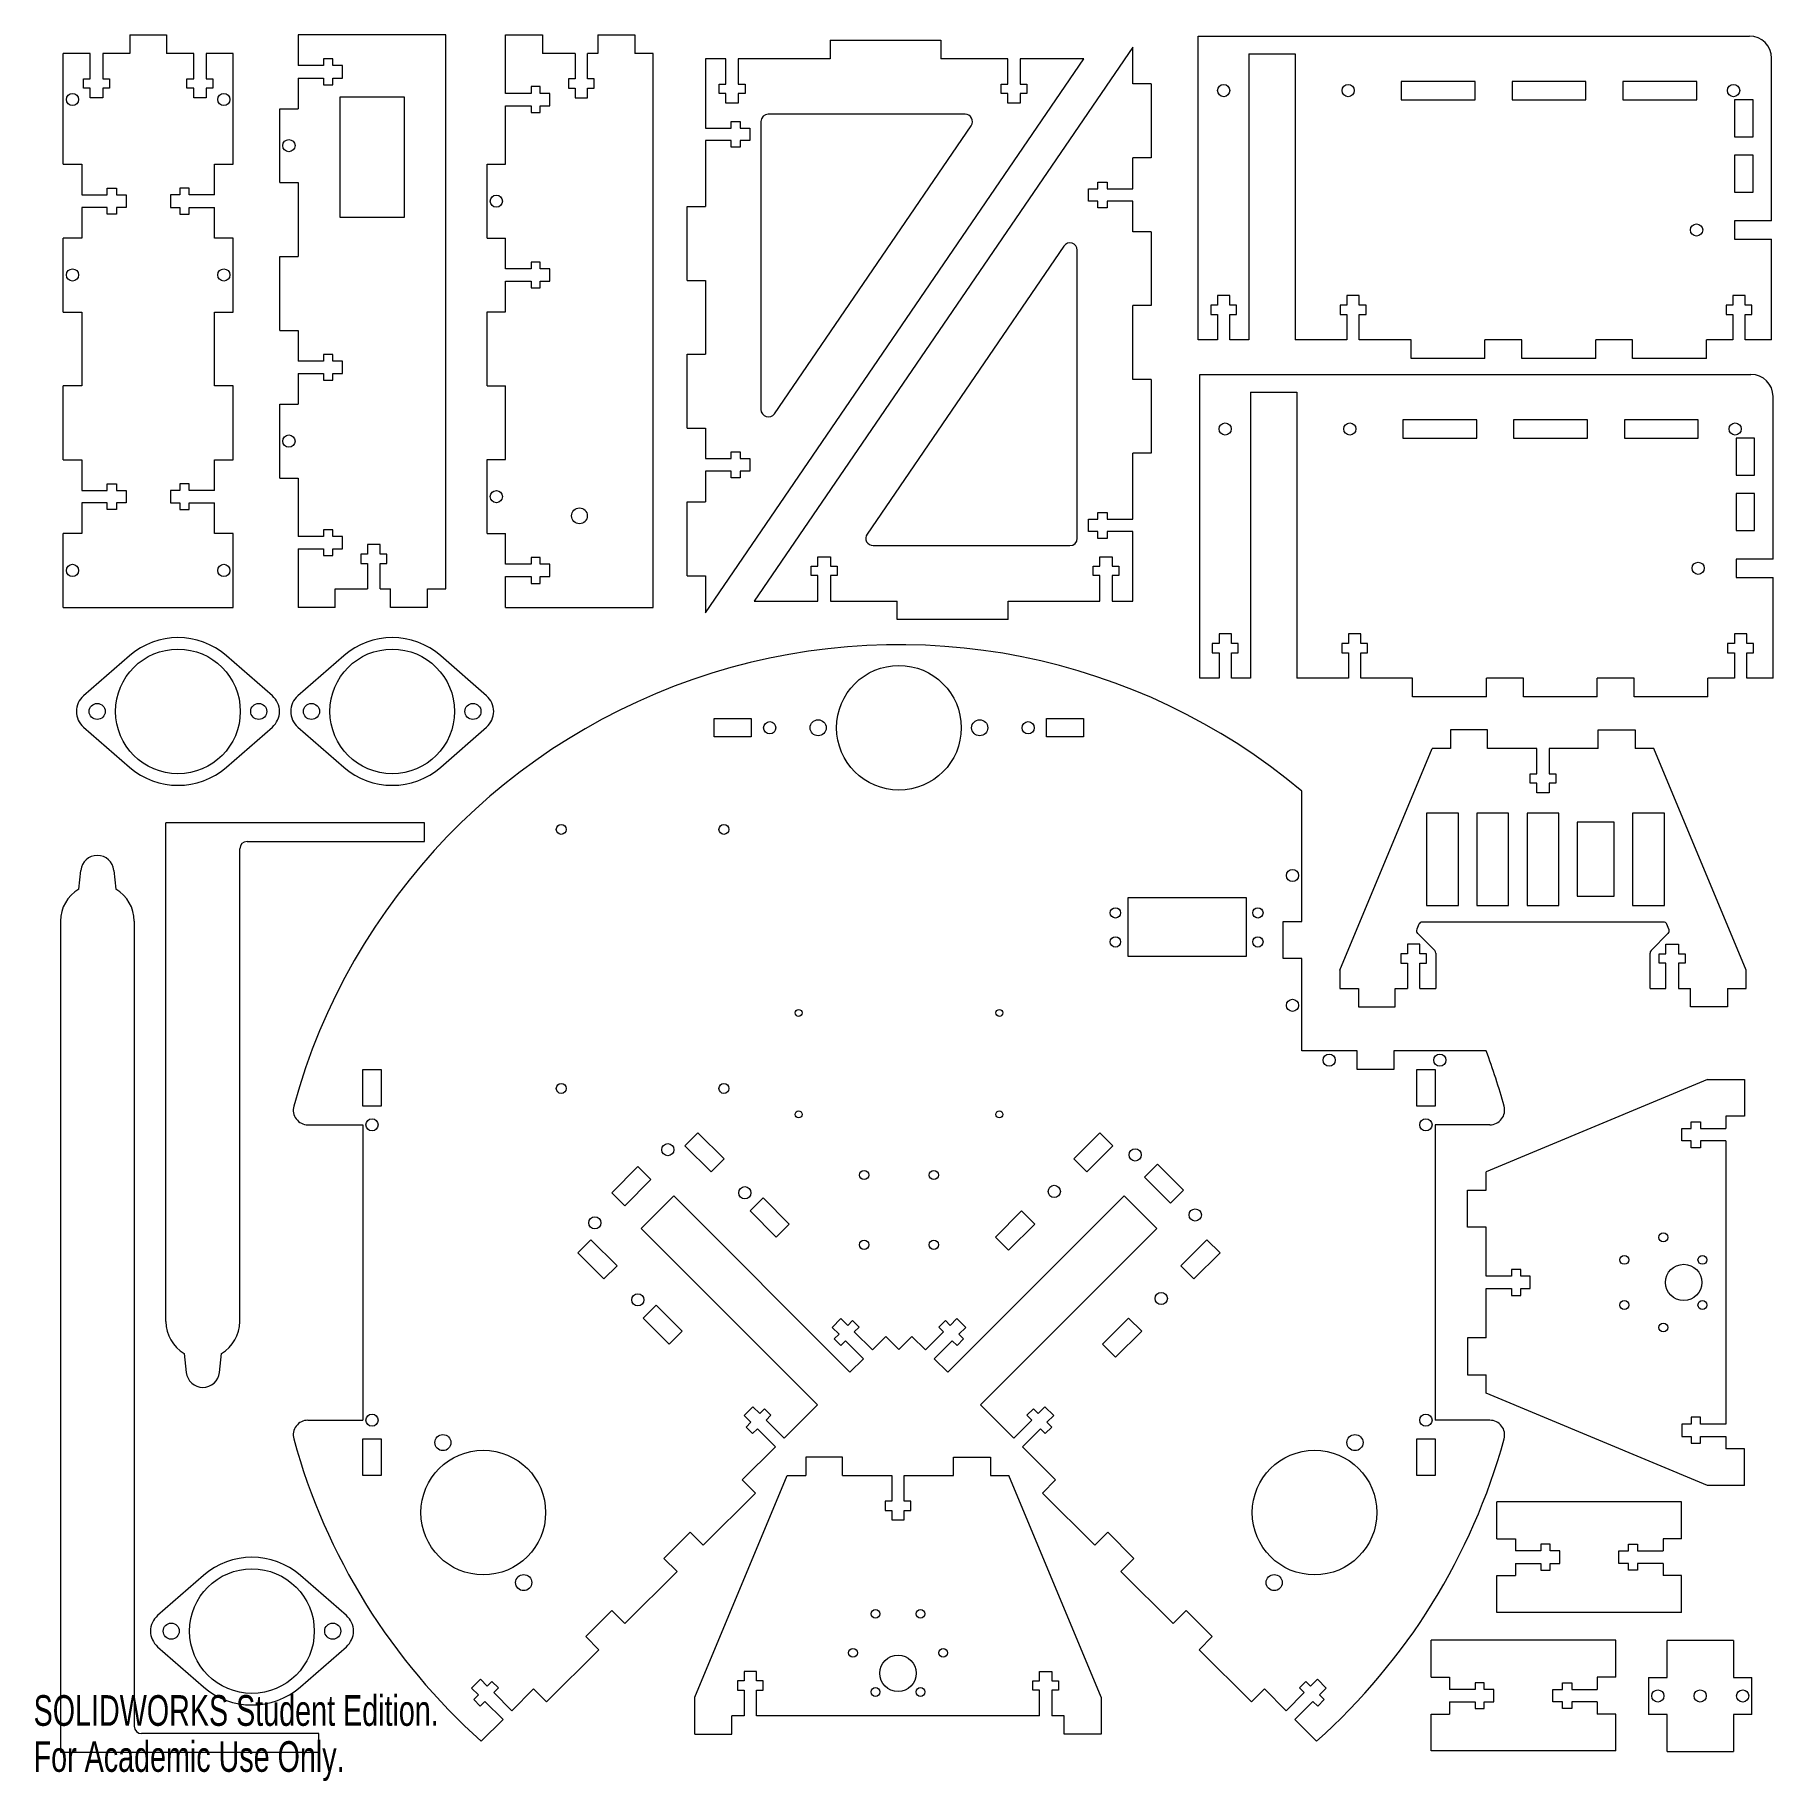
# Model space of a CAD drawing. Header units: inches. Extents: x 0 to 23.6, y 0 to 23.6.
import ezdxf

# ---------------------------------------------------------------- set-up
doc = ezdxf.new("R2010")
doc.units = ezdxf.units.IN
doc.header["$MEASUREMENT"] = 0
doc.styles.add('SLDTEXTSTYLE0', font='TXT', dxfattribs={"width": 0.7})

msp = doc.modelspace()

# ---------------------------------------------------------------- linework, layer by layer
at = {"color": 7, "linetype": 'Continuous', "lineweight": 15}
for p, q in [((1.302, 23.635), (1.302, 23.385)), ((1.302, 23.635), (1.802, 23.635)), ((1.802, 23.635), (1.802, 23.385)), ((3.583, 23.635), (3.583, 23.219)), ((5.583, 23.635), (3.583, 23.635)), ((5.583, 16.135), (5.583, 23.635)), ((6.392, 22.844), (6.392, 23.635)), ((6.392, 23.635), (6.892, 23.635)), ((6.892, 23.635), (6.892, 23.385)), ((7.642, 23.635), (7.642, 23.385)), ((7.642, 23.635), (8.142, 23.635)), ((8.142, 23.635), (8.142, 23.385)), ((14.885, 23.471), (9.76, 15.971)), ((10.787, 23.562), (10.787, 23.312)), ((10.787, 23.562), (12.287, 23.562)), ((12.287, 23.562), (12.287, 23.312)), ((14.885, 22.971), (14.885, 23.471)), ((15.773, 19.506), (15.773, 23.619)), ((15.773, 23.619), (23.237, 23.619)), ((0.402, 21.883), (0.402, 23.385)), ((0.768, 23.385), (0.402, 23.385)), ((0.768, 23.04), (0.768, 23.385)), ((0.936, 23.385), (0.936, 23.04)), ((1.302, 23.385), (0.936, 23.385)), ((2.168, 23.385), (1.802, 23.385)), ((2.168, 23.04), (2.168, 23.385)), ((2.336, 23.385), (2.336, 23.04)), ((2.702, 23.385), (2.336, 23.385)), ((2.702, 21.883), (2.702, 23.385)), ((3.928, 23.219), (3.583, 23.219)), ((4.053, 23.31), (3.928, 23.31)), ((3.928, 23.31), (3.928, 23.219)), ((4.053, 23.219), (4.053, 23.31)), ((4.183, 23.219), (4.053, 23.219)), ((4.183, 23.051), (4.183, 23.219)), ((7.333, 23.385), (6.892, 23.385)), ((7.333, 23.385), (7.333, 23.04)), ((7.501, 23.04), (7.501, 23.385)), ((7.642, 23.385), (7.501, 23.385)), ((8.392, 23.385), (8.142, 23.385)), ((8.392, 15.885), (8.392, 23.385)), ((9.1, 23.312), (9.1, 22.373)), ((9.376, 23.312), (9.1, 23.312)), ((9.1, 15.812), (14.225, 23.312)), ((9.376, 22.967), (9.376, 23.312)), ((9.544, 23.312), (9.544, 22.967)), ((10.787, 23.312), (9.544, 23.312)), ((13.193, 23.312), (12.287, 23.312)), ((13.193, 22.967), (13.193, 23.312)), ((13.361, 23.312), (13.361, 22.967)), ((14.225, 23.312), (13.361, 23.312)), ((16.46, 23.381), (17.085, 23.381)), ((16.46, 23.381), (16.46, 19.506)), ((17.085, 23.381), (17.085, 19.506)), ((23.537, 21.119), (23.537, 23.319)), ((0.677, 23.04), (0.768, 23.04)), ((0.677, 22.915), (0.677, 23.04)), ((0.936, 23.04), (1.027, 23.04)), ((1.027, 23.04), (1.027, 22.915)), ((2.077, 23.04), (2.168, 23.04)), ((2.077, 22.915), (2.077, 23.04)), ((2.336, 23.04), (2.427, 23.04)), ((2.427, 23.04), (2.427, 22.915)), ((3.583, 23.051), (3.928, 23.051)), ((3.583, 23.051), (3.583, 22.635)), ((3.928, 23.051), (3.928, 22.96)), ((3.928, 22.96), (4.053, 22.96)), ((4.053, 22.96), (4.053, 23.051)), ((4.053, 23.051), (4.183, 23.051)), ((6.862, 22.935), (6.737, 22.935)), ((6.737, 22.935), (6.737, 22.844)), ((6.862, 22.844), (6.862, 22.935)), ((7.242, 23.04), (7.242, 22.915)), ((7.333, 23.04), (7.242, 23.04)), ((7.592, 23.04), (7.501, 23.04)), ((7.592, 22.915), (7.592, 23.04)), ((9.285, 22.967), (9.376, 22.967)), ((9.285, 22.842), (9.285, 22.967)), ((9.544, 22.967), (9.635, 22.967)), ((9.635, 22.967), (9.635, 22.842)), ((13.102, 22.967), (13.193, 22.967)), ((13.102, 22.842), (13.102, 22.967)), ((13.361, 22.967), (13.452, 22.967)), ((13.452, 22.967), (13.452, 22.842)), ((15.135, 22.971), (14.885, 22.971)), ((15.135, 22.971), (15.135, 21.971)), ((19.523, 23.006), (18.522, 23.006)), ((18.522, 23.006), (18.522, 22.756)), ((19.523, 22.756), (19.523, 23.006)), ((21.023, 23.006), (20.022, 23.006)), ((20.022, 23.006), (20.022, 22.756)), ((21.023, 22.756), (21.023, 23.006)), ((22.523, 23.006), (21.522, 23.006)), ((21.522, 23.006), (21.522, 22.756)), ((22.523, 22.756), (22.523, 23.006)), ((0.768, 22.915), (0.677, 22.915)), ((0.768, 22.785), (0.768, 22.915)), ((0.936, 22.785), (0.768, 22.785)), ((0.936, 22.915), (0.936, 22.785)), ((1.027, 22.915), (0.936, 22.915)), ((2.168, 22.915), (2.077, 22.915)), ((2.168, 22.785), (2.168, 22.915)), ((2.336, 22.785), (2.168, 22.785)), ((2.336, 22.915), (2.336, 22.785)), ((2.427, 22.915), (2.336, 22.915)), ((5.021, 22.791), (4.146, 22.791)), ((4.146, 22.791), (4.146, 21.166)), ((5.021, 21.166), (5.021, 22.791)), ((6.737, 22.844), (6.392, 22.844)), ((6.992, 22.844), (6.862, 22.844)), ((6.992, 22.676), (6.992, 22.844)), ((7.242, 22.915), (7.333, 22.915)), ((7.333, 22.915), (7.333, 22.785)), ((7.333, 22.785), (7.501, 22.785)), ((7.501, 22.785), (7.501, 22.915)), ((7.501, 22.915), (7.592, 22.915)), ((9.376, 22.842), (9.285, 22.842)), ((9.376, 22.712), (9.376, 22.842)), ((9.544, 22.712), (9.376, 22.712)), ((9.544, 22.842), (9.544, 22.712)), ((9.635, 22.842), (9.544, 22.842)), ((13.193, 22.842), (13.102, 22.842)), ((13.193, 22.712), (13.193, 22.842)), ((13.361, 22.712), (13.193, 22.712)), ((13.361, 22.842), (13.361, 22.712)), ((13.452, 22.842), (13.361, 22.842)), ((18.522, 22.756), (19.523, 22.756)), ((20.022, 22.756), (21.023, 22.756)), ((21.522, 22.756), (22.523, 22.756)), ((23.287, 22.756), (23.037, 22.756)), ((23.037, 22.756), (23.037, 22.256)), ((23.287, 22.256), (23.287, 22.756)), ((3.333, 21.635), (3.333, 22.635)), ((3.333, 22.635), (3.583, 22.635)), ((6.392, 21.885), (6.392, 22.676)), ((6.392, 22.676), (6.737, 22.676)), ((6.737, 22.676), (6.737, 22.585)), ((6.737, 22.585), (6.862, 22.585)), ((6.862, 22.585), (6.862, 22.676)), ((6.862, 22.676), (6.992, 22.676)), ((9.445, 22.464), (9.57, 22.464)), ((9.445, 22.373), (9.445, 22.464)), ((9.57, 22.464), (9.57, 22.373)), ((9.85, 22.462), (9.85, 18.563)), ((12.614, 22.562), (9.95, 22.562)), ((9.1, 22.373), (9.445, 22.373)), ((9.57, 22.373), (9.7, 22.373)), ((9.7, 22.373), (9.7, 22.205)), ((10.032, 18.506), (12.697, 22.406)), ((23.037, 22.256), (23.287, 22.256)), ((9.1, 22.205), (9.1, 21.312)), ((9.445, 22.205), (9.1, 22.205)), ((9.445, 22.114), (9.445, 22.205)), ((9.57, 22.114), (9.445, 22.114)), ((9.57, 22.205), (9.57, 22.114)), ((9.7, 22.205), (9.57, 22.205)), ((23.287, 22.006), (23.037, 22.006)), ((23.037, 22.006), (23.037, 21.506)), ((23.287, 21.506), (23.287, 22.006)), ((0.402, 21.883), (0.652, 21.883)), ((0.652, 21.883), (0.652, 21.468)), ((2.452, 21.883), (2.702, 21.883)), ((2.452, 21.468), (2.452, 21.883)), ((6.142, 20.885), (6.142, 21.885)), ((6.142, 21.885), (6.392, 21.885)), ((15.135, 21.971), (14.885, 21.971)), ((14.885, 21.552), (14.885, 21.971)), ((0.997, 21.559), (1.122, 21.559)), ((0.997, 21.468), (0.997, 21.559)), ((1.122, 21.559), (1.122, 21.468)), ((2.107, 21.559), (1.982, 21.559)), ((1.982, 21.559), (1.982, 21.468)), ((2.107, 21.468), (2.107, 21.559)), ((3.333, 21.635), (3.583, 21.635)), ((3.583, 21.635), (3.583, 20.635)), ((14.285, 21.552), (14.415, 21.552)), ((14.285, 21.384), (14.285, 21.552)), ((14.415, 21.643), (14.54, 21.643)), ((14.415, 21.552), (14.415, 21.643)), ((14.54, 21.643), (14.54, 21.552)), ((14.54, 21.552), (14.885, 21.552)), ((0.652, 21.468), (0.997, 21.468)), ((0.652, 21.3), (0.652, 20.885)), ((0.997, 21.3), (0.652, 21.3)), ((0.997, 21.209), (0.997, 21.3)), ((1.122, 21.468), (1.252, 21.468)), ((1.122, 21.3), (1.122, 21.209)), ((1.252, 21.3), (1.122, 21.3)), ((1.252, 21.468), (1.252, 21.3)), ((1.982, 21.468), (1.852, 21.468)), ((1.852, 21.468), (1.852, 21.3)), ((1.852, 21.3), (1.982, 21.3)), ((1.982, 21.3), (1.982, 21.209)), ((2.452, 21.468), (2.107, 21.468)), ((2.107, 21.209), (2.107, 21.3)), ((2.107, 21.3), (2.452, 21.3)), ((2.452, 20.885), (2.452, 21.3)), ((8.85, 20.312), (8.85, 21.312)), ((8.85, 21.312), (9.1, 21.312)), ((14.415, 21.384), (14.285, 21.384)), ((14.415, 21.293), (14.415, 21.384)), ((14.54, 21.293), (14.415, 21.293)), ((14.54, 21.384), (14.54, 21.293)), ((14.885, 21.384), (14.54, 21.384)), ((14.885, 20.971), (14.885, 21.384)), ((23.037, 21.506), (23.287, 21.506)), ((1.122, 21.209), (0.997, 21.209)), ((1.982, 21.209), (2.107, 21.209)), ((4.146, 21.166), (5.021, 21.166)), ((23.537, 21.119), (23.037, 21.119)), ((23.037, 21.119), (23.037, 20.869)), ((0.402, 19.883), (0.402, 20.885)), ((0.652, 20.885), (0.402, 20.885)), ((2.702, 20.885), (2.452, 20.885)), ((2.702, 19.883), (2.702, 20.885)), ((6.142, 20.885), (6.392, 20.885)), ((6.392, 20.469), (6.392, 20.885)), ((15.135, 20.971), (14.885, 20.971)), ((15.135, 20.971), (15.135, 19.971)), ((23.037, 20.869), (23.537, 20.869)), ((23.537, 19.506), (23.537, 20.869)), ((3.333, 19.635), (3.333, 20.635)), ((3.333, 20.635), (3.583, 20.635)), ((13.952, 20.777), (11.287, 16.877)), ((14.135, 16.821), (14.135, 20.72)), ((6.737, 20.469), (6.392, 20.469)), ((6.862, 20.56), (6.737, 20.56)), ((6.737, 20.56), (6.737, 20.469)), ((6.862, 20.469), (6.862, 20.56)), ((6.992, 20.469), (6.862, 20.469)), ((6.992, 20.301), (6.992, 20.469)), ((6.392, 19.885), (6.392, 20.301)), ((6.392, 20.301), (6.737, 20.301)), ((6.737, 20.301), (6.737, 20.21)), ((6.737, 20.21), (6.862, 20.21)), ((6.862, 20.21), (6.862, 20.301)), ((6.862, 20.301), (6.992, 20.301)), ((8.85, 20.312), (9.1, 20.312)), ((9.1, 20.312), (9.1, 19.312)), ((16.201, 20.106), (16.033, 20.106)), ((16.033, 20.106), (16.033, 19.976)), ((16.201, 19.976), (16.201, 20.106)), ((17.954, 20.106), (17.786, 20.106)), ((17.786, 20.106), (17.786, 19.976)), ((17.954, 19.976), (17.954, 20.106)), ((23.18, 20.106), (23.012, 20.106)), ((23.012, 20.106), (23.012, 19.976)), ((23.18, 19.976), (23.18, 20.106)), ((0.402, 19.883), (0.652, 19.883)), ((0.652, 19.883), (0.652, 18.885)), ((2.452, 19.883), (2.702, 19.883)), ((2.452, 18.885), (2.452, 19.883)), ((6.142, 18.885), (6.142, 19.885)), ((6.142, 19.885), (6.392, 19.885)), ((15.135, 19.971), (14.885, 19.971)), ((14.885, 18.971), (14.885, 19.971)), ((16.033, 19.976), (15.942, 19.976)), ((15.942, 19.976), (15.942, 19.851)), ((16.292, 19.976), (16.201, 19.976)), ((16.292, 19.851), (16.292, 19.976)), ((17.786, 19.976), (17.695, 19.976)), ((17.695, 19.976), (17.695, 19.851)), ((18.045, 19.976), (17.954, 19.976)), ((18.045, 19.851), (18.045, 19.976)), ((23.012, 19.976), (22.921, 19.976)), ((22.921, 19.976), (22.921, 19.851)), ((23.271, 19.976), (23.18, 19.976)), ((23.271, 19.851), (23.271, 19.976)), ((3.333, 19.635), (3.583, 19.635)), ((3.583, 19.635), (3.583, 19.219)), ((15.942, 19.851), (16.033, 19.851)), ((16.033, 19.851), (16.033, 19.506)), ((16.201, 19.506), (16.201, 19.851)), ((16.201, 19.851), (16.292, 19.851)), ((17.695, 19.851), (17.786, 19.851)), ((17.786, 19.851), (17.786, 19.506)), ((17.954, 19.506), (17.954, 19.851)), ((17.954, 19.851), (18.045, 19.851)), ((22.921, 19.851), (23.012, 19.851)), ((23.012, 19.851), (23.012, 19.506)), ((23.18, 19.506), (23.18, 19.851)), ((23.18, 19.851), (23.271, 19.851)), ((16.033, 19.506), (15.773, 19.506)), ((16.46, 19.506), (16.201, 19.506)), ((17.786, 19.506), (17.085, 19.506)), ((18.655, 19.506), (17.954, 19.506)), ((18.655, 19.256), (18.655, 19.506)), ((20.155, 19.506), (19.655, 19.506)), ((19.655, 19.256), (19.655, 19.506)), ((20.155, 19.256), (20.155, 19.506)), ((21.655, 19.506), (21.155, 19.506)), ((21.155, 19.256), (21.155, 19.506)), ((21.655, 19.256), (21.655, 19.506)), ((23.012, 19.506), (22.655, 19.506)), ((22.655, 19.256), (22.655, 19.506)), ((23.537, 19.506), (23.18, 19.506)), ((3.928, 19.219), (3.583, 19.219)), ((4.053, 19.31), (3.928, 19.31)), ((3.928, 19.31), (3.928, 19.219)), ((4.053, 19.219), (4.053, 19.31)), ((4.183, 19.219), (4.053, 19.219)), ((4.183, 19.051), (4.183, 19.219)), ((8.85, 18.312), (8.85, 19.312)), ((8.85, 19.312), (9.1, 19.312)), ((19.655, 19.256), (18.655, 19.256)), ((21.155, 19.256), (20.155, 19.256)), ((22.655, 19.256), (21.655, 19.256)), ((3.583, 19.051), (3.583, 18.635)), ((3.583, 19.051), (3.928, 19.051)), ((3.928, 19.051), (3.928, 18.96)), ((3.928, 18.96), (4.053, 18.96)), ((4.053, 18.96), (4.053, 19.051)), ((4.053, 19.051), (4.183, 19.051)), ((15.135, 18.971), (14.885, 18.971)), ((15.135, 18.971), (15.135, 17.971)), ((15.794, 14.925), (15.794, 19.039)), ((15.794, 19.039), (23.258, 19.039)), ((0.402, 17.883), (0.402, 18.885)), ((0.652, 18.885), (0.402, 18.885)), ((2.702, 18.885), (2.452, 18.885)), ((2.702, 17.883), (2.702, 18.885)), ((6.142, 18.885), (6.392, 18.885)), ((6.392, 17.885), (6.392, 18.885)), ((16.481, 18.8), (17.106, 18.8)), ((16.481, 18.8), (16.481, 14.925)), ((17.106, 18.8), (17.106, 14.925)), ((23.558, 16.539), (23.558, 18.739)), ((3.333, 17.635), (3.333, 18.635)), ((3.333, 18.635), (3.583, 18.635)), ((8.85, 18.312), (9.1, 18.312)), ((9.1, 18.312), (9.1, 17.899)), ((19.544, 18.425), (18.544, 18.425)), ((18.544, 18.425), (18.544, 18.175)), ((19.544, 18.175), (19.544, 18.425)), ((21.044, 18.425), (20.044, 18.425)), ((20.044, 18.425), (20.044, 18.175)), ((21.044, 18.175), (21.044, 18.425)), ((22.544, 18.425), (21.544, 18.425)), ((21.544, 18.425), (21.544, 18.175)), ((22.544, 18.175), (22.544, 18.425)), ((9.445, 17.99), (9.57, 17.99)), ((9.445, 17.899), (9.445, 17.99)), ((9.57, 17.99), (9.57, 17.899)), ((15.135, 17.971), (14.885, 17.971)), ((14.885, 17.078), (14.885, 17.971)), ((18.544, 18.175), (19.544, 18.175)), ((20.044, 18.175), (21.044, 18.175)), ((21.544, 18.175), (22.544, 18.175)), ((23.308, 18.175), (23.058, 18.175)), ((23.058, 18.175), (23.058, 17.675)), ((23.308, 17.675), (23.308, 18.175)), ((0.402, 17.883), (0.652, 17.883)), ((0.652, 17.883), (0.652, 17.468)), ((2.452, 17.883), (2.702, 17.883)), ((2.452, 17.468), (2.452, 17.883)), ((6.142, 16.885), (6.142, 17.885)), ((6.142, 17.885), (6.392, 17.885)), ((9.1, 17.899), (9.445, 17.899)), ((9.1, 17.731), (9.1, 17.312)), ((9.445, 17.731), (9.1, 17.731)), ((9.445, 17.64), (9.445, 17.731)), ((9.57, 17.899), (9.7, 17.899)), ((9.57, 17.731), (9.57, 17.64)), ((9.7, 17.731), (9.57, 17.731)), ((9.7, 17.899), (9.7, 17.731)), ((0.997, 17.559), (1.122, 17.559)), ((0.997, 17.468), (0.997, 17.559)), ((1.122, 17.559), (1.122, 17.468)), ((2.107, 17.559), (1.982, 17.559)), ((1.982, 17.559), (1.982, 17.468)), ((2.107, 17.468), (2.107, 17.559)), ((3.333, 17.635), (3.583, 17.635)), ((3.583, 17.635), (3.583, 16.844)), ((9.57, 17.64), (9.445, 17.64)), ((23.058, 17.675), (23.308, 17.675)), ((0.652, 17.468), (0.997, 17.468)), ((0.652, 17.3), (0.652, 16.885)), ((0.997, 17.3), (0.652, 17.3)), ((0.997, 17.209), (0.997, 17.3)), ((1.122, 17.468), (1.252, 17.468)), ((1.122, 17.3), (1.122, 17.209)), ((1.252, 17.3), (1.122, 17.3)), ((1.252, 17.468), (1.252, 17.3)), ((1.982, 17.468), (1.852, 17.468)), ((1.852, 17.468), (1.852, 17.3)), ((1.852, 17.3), (1.982, 17.3)), ((1.982, 17.3), (1.982, 17.209)), ((2.452, 17.468), (2.107, 17.468)), ((2.107, 17.209), (2.107, 17.3)), ((2.107, 17.3), (2.452, 17.3)), ((2.452, 16.885), (2.452, 17.3)), ((8.85, 16.312), (8.85, 17.312)), ((8.85, 17.312), (9.1, 17.312)), ((23.308, 17.425), (23.058, 17.425)), ((23.058, 17.425), (23.058, 16.925)), ((23.308, 16.925), (23.308, 17.425)), ((1.122, 17.209), (0.997, 17.209)), ((1.982, 17.209), (2.107, 17.209)), ((14.285, 17.078), (14.415, 17.078)), ((14.285, 16.91), (14.285, 17.078)), ((14.415, 17.169), (14.54, 17.169)), ((14.415, 17.078), (14.415, 17.169)), ((14.54, 17.169), (14.54, 17.078)), ((14.54, 17.078), (14.885, 17.078)), ((0.402, 15.885), (0.402, 16.885)), ((0.652, 16.885), (0.402, 16.885)), ((2.702, 16.885), (2.452, 16.885)), ((2.702, 15.885), (2.702, 16.885)), ((3.928, 16.844), (3.583, 16.844)), ((4.053, 16.935), (3.928, 16.935)), ((3.928, 16.935), (3.928, 16.844)), ((4.053, 16.844), (4.053, 16.935)), ((4.183, 16.844), (4.053, 16.844)), ((4.183, 16.676), (4.183, 16.844)), ((6.142, 16.885), (6.392, 16.885)), ((6.392, 16.469), (6.392, 16.885)), ((14.415, 16.91), (14.285, 16.91)), ((14.415, 16.819), (14.415, 16.91)), ((14.54, 16.819), (14.415, 16.819)), ((14.54, 16.91), (14.54, 16.819)), ((14.885, 16.91), (14.54, 16.91)), ((14.885, 15.971), (14.885, 16.91)), ((23.058, 16.925), (23.308, 16.925)), ((3.583, 16.676), (3.583, 15.885)), ((3.583, 16.676), (3.928, 16.676)), ((3.928, 16.676), (3.928, 16.585)), ((3.928, 16.585), (4.053, 16.585)), ((4.053, 16.585), (4.053, 16.676)), ((4.053, 16.676), (4.183, 16.676)), ((4.524, 16.605), (4.433, 16.605)), ((4.433, 16.605), (4.433, 16.48)), ((4.692, 16.735), (4.524, 16.735)), ((4.524, 16.735), (4.524, 16.605)), ((4.692, 16.605), (4.692, 16.735)), ((4.783, 16.605), (4.692, 16.605)), ((4.783, 16.48), (4.783, 16.605)), ((6.862, 16.56), (6.737, 16.56)), ((6.737, 16.56), (6.737, 16.469)), ((6.862, 16.469), (6.862, 16.56)), ((10.623, 16.571), (10.791, 16.571)), ((10.623, 16.441), (10.623, 16.571)), ((10.791, 16.571), (10.791, 16.441)), ((11.37, 16.721), (14.035, 16.721)), ((14.44, 16.571), (14.608, 16.571)), ((14.44, 16.441), (14.44, 16.571)), ((14.608, 16.571), (14.608, 16.441)), ((4.433, 16.48), (4.524, 16.48)), ((4.524, 16.48), (4.524, 16.135)), ((4.692, 16.135), (4.692, 16.48)), ((4.692, 16.48), (4.783, 16.48)), ((6.737, 16.469), (6.392, 16.469)), ((6.992, 16.469), (6.862, 16.469)), ((6.992, 16.301), (6.992, 16.469)), ((8.85, 16.312), (9.1, 16.312)), ((9.1, 16.312), (9.1, 15.812)), ((10.532, 16.441), (10.623, 16.441)), ((10.532, 16.316), (10.532, 16.441)), ((10.623, 16.316), (10.532, 16.316)), ((10.623, 15.971), (10.623, 16.316)), ((10.791, 16.441), (10.882, 16.441)), ((10.791, 16.316), (10.791, 15.971)), ((10.882, 16.316), (10.791, 16.316)), ((10.882, 16.441), (10.882, 16.316)), ((14.349, 16.441), (14.44, 16.441)), ((14.349, 16.316), (14.349, 16.441)), ((14.44, 16.316), (14.349, 16.316)), ((14.44, 15.971), (14.44, 16.316)), ((14.608, 16.441), (14.699, 16.441)), ((14.608, 16.316), (14.608, 15.971)), ((14.699, 16.316), (14.608, 16.316)), ((14.699, 16.441), (14.699, 16.316)), ((23.558, 16.539), (23.058, 16.539)), ((23.058, 16.539), (23.058, 16.289)), ((4.083, 16.135), (4.524, 16.135)), ((4.083, 15.885), (4.083, 16.135)), ((4.692, 16.135), (4.833, 16.135)), ((4.833, 15.885), (4.833, 16.135)), ((5.333, 16.135), (5.583, 16.135)), ((5.333, 15.885), (5.333, 16.135)), ((6.392, 15.885), (6.392, 16.301)), ((6.392, 16.301), (6.737, 16.301)), ((6.737, 16.301), (6.737, 16.21)), ((6.737, 16.21), (6.862, 16.21)), ((6.862, 16.21), (6.862, 16.301)), ((6.862, 16.301), (6.992, 16.301)), ((23.058, 16.289), (23.558, 16.289)), ((23.558, 14.925), (23.558, 16.289)), ((0.402, 15.885), (2.702, 15.885)), ((4.083, 15.885), (3.583, 15.885)), ((5.333, 15.885), (4.833, 15.885)), ((6.392, 15.885), (8.392, 15.885)), ((9.76, 15.971), (10.623, 15.971)), ((10.791, 15.971), (11.697, 15.971)), ((11.697, 15.721), (11.697, 15.971)), ((13.197, 15.971), (14.44, 15.971)), ((13.197, 15.721), (13.197, 15.971)), ((14.608, 15.971), (14.885, 15.971)), ((13.197, 15.721), (11.697, 15.721)), ((16.054, 15.395), (15.963, 15.395)), ((15.963, 15.395), (15.963, 15.27)), ((16.222, 15.525), (16.054, 15.525)), ((16.054, 15.525), (16.054, 15.395)), ((16.222, 15.395), (16.222, 15.525)), ((16.313, 15.395), (16.222, 15.395)), ((16.313, 15.27), (16.313, 15.395)), ((17.807, 15.395), (17.716, 15.395)), ((17.716, 15.395), (17.716, 15.27)), ((17.975, 15.525), (17.807, 15.525)), ((17.807, 15.525), (17.807, 15.395)), ((17.975, 15.395), (17.975, 15.525)), ((18.066, 15.395), (17.975, 15.395)), ((18.066, 15.27), (18.066, 15.395)), ((23.033, 15.395), (22.942, 15.395)), ((22.942, 15.395), (22.942, 15.27)), ((23.201, 15.525), (23.033, 15.525)), ((23.033, 15.525), (23.033, 15.395)), ((23.201, 15.395), (23.201, 15.525)), ((23.292, 15.395), (23.201, 15.395)), ((23.292, 15.27), (23.292, 15.395)), ((1.298, 15.229), (0.677, 14.688)), ((3.234, 14.688), (2.612, 15.229)), ((4.2, 15.229), (3.578, 14.688)), ((6.135, 14.688), (5.514, 15.229)), ((15.963, 15.27), (16.054, 15.27)), ((16.054, 15.27), (16.054, 14.925)), ((16.222, 14.925), (16.222, 15.27)), ((16.222, 15.27), (16.313, 15.27)), ((17.716, 15.27), (17.807, 15.27)), ((17.807, 15.27), (17.807, 14.925)), ((17.975, 14.925), (17.975, 15.27)), ((17.975, 15.27), (18.066, 15.27)), ((22.942, 15.27), (23.033, 15.27)), ((23.033, 15.27), (23.033, 14.925)), ((23.201, 14.925), (23.201, 15.27)), ((23.201, 15.27), (23.292, 15.27)), ((16.054, 14.925), (15.794, 14.925)), ((16.481, 14.925), (16.222, 14.925)), ((17.807, 14.925), (17.106, 14.925)), ((18.676, 14.925), (17.975, 14.925)), ((18.676, 14.675), (18.676, 14.925)), ((20.176, 14.925), (19.676, 14.925)), ((19.676, 14.675), (19.676, 14.925)), ((20.176, 14.675), (20.176, 14.925)), ((21.676, 14.925), (21.176, 14.925)), ((21.176, 14.675), (21.176, 14.925)), ((21.676, 14.675), (21.676, 14.925)), ((23.033, 14.925), (22.676, 14.925)), ((22.676, 14.675), (22.676, 14.925)), ((23.558, 14.925), (23.201, 14.925)), ((19.676, 14.675), (18.676, 14.675)), ((21.176, 14.675), (20.176, 14.675)), ((22.676, 14.675), (21.676, 14.675)), ((0.677, 14.264), (1.298, 13.722)), ((2.612, 13.722), (3.234, 14.264)), ((3.578, 14.264), (4.2, 13.722)), ((5.514, 13.722), (6.135, 14.264)), ((9.219, 14.38), (9.719, 14.38)), ((9.219, 14.13), (9.219, 14.38)), ((9.719, 14.38), (9.719, 14.13)), ((13.719, 14.38), (14.219, 14.38)), ((13.719, 14.13), (13.719, 14.38)), ((14.219, 14.38), (14.219, 14.13)), ((19.191, 14.225), (19.191, 13.975)), ((19.691, 14.225), (19.191, 14.225)), ((19.691, 13.975), (19.691, 14.225)), ((21.191, 13.975), (21.191, 14.225)), ((21.191, 14.225), (21.691, 14.225)), ((21.691, 14.225), (21.691, 13.975)), ((9.719, 14.13), (9.219, 14.13)), ((14.219, 14.13), (13.719, 14.13)), ((17.691, 10.975), (18.941, 13.975)), ((19.191, 13.975), (18.941, 13.975)), ((20.357, 13.975), (19.691, 13.975)), ((20.357, 13.63), (20.357, 13.975)), ((20.525, 13.975), (20.525, 13.63)), ((21.191, 13.975), (20.525, 13.975)), ((21.941, 13.975), (21.691, 13.975)), ((23.191, 10.975), (21.941, 13.975)), ((20.266, 13.63), (20.357, 13.63)), ((20.266, 13.505), (20.266, 13.63)), ((20.357, 13.505), (20.266, 13.505)), ((20.357, 13.375), (20.357, 13.505)), ((20.525, 13.63), (20.616, 13.63)), ((20.525, 13.505), (20.525, 13.375)), ((20.616, 13.505), (20.525, 13.505)), ((20.616, 13.63), (20.616, 13.505)), ((17.174, 11.63), (17.174, 13.398)), ((20.525, 13.375), (20.357, 13.375)), ((19.296, 13.1), (18.866, 13.1)), ((18.866, 13.1), (18.866, 11.85)), ((19.296, 11.85), (19.296, 13.1)), ((19.976, 13.1), (19.546, 13.1)), ((19.546, 13.1), (19.546, 11.85)), ((19.976, 11.85), (19.976, 13.1)), ((20.656, 13.1), (20.226, 13.1)), ((20.226, 13.1), (20.226, 11.85)), ((20.656, 11.85), (20.656, 13.1)), ((22.086, 13.1), (21.656, 13.1)), ((21.656, 13.1), (21.656, 11.85)), ((22.086, 11.85), (22.086, 13.1)), ((5.292, 12.966), (1.792, 12.966)), ((1.792, 6.216), (1.792, 12.966)), ((5.292, 12.716), (5.292, 12.966)), ((21.406, 12.975), (20.906, 12.975)), ((20.906, 12.975), (20.906, 11.975)), ((21.406, 11.975), (21.406, 12.975)), ((2.792, 6.216), (2.792, 12.616)), ((2.892, 12.716), (5.292, 12.716)), ((0.613, 12.069), (0.639, 12.324)), ((1.088, 12.324), (1.114, 12.069)), ((14.823, 11.957), (16.423, 11.957)), ((14.823, 11.157), (14.823, 11.957)), ((16.423, 11.957), (16.423, 11.157)), ((18.866, 11.85), (19.296, 11.85)), ((19.546, 11.85), (19.976, 11.85)), ((20.226, 11.85), (20.656, 11.85)), ((20.906, 11.975), (21.406, 11.975)), ((21.656, 11.85), (22.086, 11.85)), ((0.363, 11.637), (0.363, 0.387)), ((1.363, 11.637), (1.363, 0.737)), ((16.924, 11.63), (17.174, 11.63)), ((16.924, 11.13), (16.924, 11.63)), ((18.761, 11.594), (18.733, 11.526)), ((22.074, 11.625), (18.807, 11.625)), ((22.148, 11.526), (22.12, 11.594)), ((18.744, 11.472), (18.976, 11.239)), ((21.905, 11.239), (22.137, 11.472)), ((16.423, 11.157), (14.823, 11.157)), ((17.174, 11.13), (16.924, 11.13)), ((17.174, 9.88), (17.174, 11.13)), ((18.607, 11.195), (18.516, 11.195)), ((18.516, 11.195), (18.516, 11.07)), ((18.775, 11.325), (18.607, 11.325)), ((18.607, 11.325), (18.607, 11.195)), ((18.775, 11.195), (18.775, 11.325)), ((18.866, 11.195), (18.775, 11.195)), ((18.866, 11.07), (18.866, 11.195)), ((18.991, 11.204), (18.991, 10.725)), ((21.891, 10.725), (21.891, 11.204)), ((22.016, 11.195), (22.107, 11.195)), ((22.016, 11.07), (22.016, 11.195)), ((22.107, 11.325), (22.275, 11.325)), ((22.107, 11.195), (22.107, 11.325)), ((22.275, 11.325), (22.275, 11.195)), ((22.275, 11.195), (22.366, 11.195)), ((22.366, 11.195), (22.366, 11.07)), ((17.691, 10.975), (17.691, 10.725)), ((18.516, 11.07), (18.607, 11.07)), ((18.607, 11.07), (18.607, 10.725)), ((18.775, 10.725), (18.775, 11.07)), ((18.775, 11.07), (18.866, 11.07)), ((22.107, 11.07), (22.016, 11.07)), ((22.107, 10.725), (22.107, 11.07)), ((22.275, 11.07), (22.275, 10.725)), ((22.366, 11.07), (22.275, 11.07)), ((23.191, 10.725), (23.191, 10.975)), ((17.691, 10.725), (17.941, 10.725)), ((17.941, 10.725), (17.941, 10.475)), ((18.441, 10.725), (18.607, 10.725)), ((18.441, 10.475), (18.441, 10.725)), ((18.775, 10.725), (18.991, 10.725)), ((21.891, 10.725), (22.107, 10.725)), ((22.275, 10.725), (22.441, 10.725)), ((22.441, 10.475), (22.441, 10.725)), ((22.941, 10.725), (23.191, 10.725)), ((22.941, 10.725), (22.941, 10.475)), ((17.941, 10.475), (18.441, 10.475)), ((22.941, 10.475), (22.441, 10.475)), ((17.924, 9.88), (17.174, 9.88)), ((17.924, 9.63), (17.924, 9.88)), ((18.423, 9.88), (18.423, 9.63)), ((19.672, 9.88), (18.423, 9.88)), ((4.458, 9.63), (4.708, 9.63)), ((4.458, 9.13), (4.458, 9.63)), ((4.708, 9.63), (4.708, 9.13)), ((18.423, 9.63), (17.924, 9.63)), ((18.731, 9.63), (18.981, 9.63)), ((18.731, 9.13), (18.731, 9.63)), ((18.981, 9.63), (18.981, 9.13)), ((22.67, 9.495), (19.67, 8.245)), ((22.67, 9.495), (23.17, 9.495)), ((23.17, 9.495), (23.17, 8.995)), ((4.708, 9.13), (4.458, 9.13)), ((18.981, 9.13), (18.731, 9.13)), ((23.17, 8.995), (22.92, 8.995)), ((22.92, 8.995), (22.92, 8.829)), ((3.716, 8.88), (4.458, 8.88)), ((4.458, 8.88), (4.458, 4.88)), ((8.82, 8.596), (8.997, 8.773)), ((8.997, 8.773), (9.35, 8.42)), ((14.088, 8.42), (14.442, 8.773)), ((14.442, 8.773), (14.618, 8.596)), ((19.722, 8.88), (18.981, 8.88)), ((18.981, 8.88), (18.981, 4.88)), ((22.32, 8.829), (22.45, 8.829)), ((22.32, 8.661), (22.32, 8.829)), ((22.45, 8.92), (22.575, 8.92)), ((22.45, 8.829), (22.45, 8.92)), ((22.575, 8.92), (22.575, 8.829)), ((22.575, 8.829), (22.92, 8.829)), ((9.174, 8.243), (8.82, 8.596)), ((14.618, 8.596), (14.265, 8.243)), ((22.45, 8.661), (22.32, 8.661)), ((22.45, 8.57), (22.45, 8.661)), ((22.575, 8.57), (22.45, 8.57)), ((22.575, 8.661), (22.575, 8.57)), ((22.92, 8.661), (22.575, 8.661)), ((22.92, 8.661), (22.92, 4.829)), ((7.83, 7.96), (8.184, 8.314)), ((8.184, 8.314), (8.36, 8.137)), ((9.35, 8.42), (9.174, 8.243)), ((14.265, 8.243), (14.088, 8.42)), ((15.043, 8.172), (15.22, 8.348)), ((15.22, 8.348), (15.573, 7.995)), ((8.36, 8.137), (8.007, 7.783)), ((15.397, 7.818), (15.043, 8.172)), ((19.67, 7.995), (19.67, 8.245)), ((8.007, 7.783), (7.83, 7.96)), ((8.228, 7.474), (8.67, 7.916)), ((8.67, 7.916), (11.056, 5.529)), ((9.704, 7.713), (9.881, 7.889)), ((9.881, 7.889), (10.234, 7.536)), ((14.769, 7.916), (12.382, 5.529)), ((15.211, 7.474), (14.769, 7.916)), ((15.573, 7.995), (15.397, 7.818)), ((19.42, 7.495), (19.42, 7.995)), ((19.42, 7.995), (19.67, 7.995)), ((10.057, 7.359), (9.704, 7.713)), ((13.027, 7.359), (13.381, 7.713)), ((13.381, 7.713), (13.558, 7.536)), ((10.614, 5.087), (8.228, 7.474)), ((10.234, 7.536), (10.057, 7.359)), ((12.824, 5.087), (15.211, 7.474)), ((13.204, 7.182), (13.027, 7.359)), ((13.558, 7.536), (13.204, 7.182)), ((19.67, 7.495), (19.42, 7.495)), ((19.67, 6.829), (19.67, 7.495)), ((7.37, 7.147), (7.547, 7.324)), ((7.724, 6.793), (7.37, 7.147)), ((7.547, 7.324), (7.901, 6.97)), ((15.538, 6.97), (15.891, 7.324)), ((16.068, 7.147), (15.714, 6.793)), ((15.891, 7.324), (16.068, 7.147)), ((7.901, 6.97), (7.724, 6.793)), ((15.714, 6.793), (15.538, 6.97)), ((20.14, 6.92), (20.015, 6.92)), ((20.015, 6.92), (20.015, 6.829)), ((20.14, 6.829), (20.14, 6.92)), ((20.015, 6.829), (19.67, 6.829)), ((19.67, 6.662), (20.015, 6.662)), ((19.67, 5.995), (19.67, 6.662)), ((20.015, 6.662), (20.015, 6.57)), ((20.27, 6.829), (20.14, 6.829)), ((20.14, 6.57), (20.14, 6.662)), ((20.14, 6.662), (20.27, 6.662)), ((20.27, 6.662), (20.27, 6.829)), ((8.254, 6.263), (8.431, 6.44)), ((8.431, 6.44), (8.785, 6.086)), ((20.015, 6.57), (20.14, 6.57)), ((8.608, 5.909), (8.254, 6.263)), ((10.934, 6.256), (10.816, 6.137)), ((11.026, 6.164), (10.934, 6.256)), ((11.091, 6.228), (11.026, 6.164)), ((11.179, 6.14), (11.091, 6.228)), ((12.259, 6.14), (12.348, 6.228)), ((12.348, 6.228), (12.412, 6.164)), ((12.412, 6.164), (12.504, 6.256)), ((12.504, 6.256), (12.623, 6.137)), ((14.477, 5.909), (14.83, 6.263)), ((14.83, 6.263), (15.007, 6.086)), ((8.785, 6.086), (8.608, 5.909)), ((10.816, 6.137), (10.908, 6.045)), ((10.908, 6.045), (10.843, 5.981)), ((10.843, 5.981), (10.932, 5.893)), ((10.932, 5.893), (10.996, 5.957)), ((10.996, 5.957), (11.24, 5.713)), ((11.115, 6.076), (11.179, 6.14)), ((11.359, 5.832), (11.115, 6.076)), ((11.542, 6.015), (11.359, 5.832)), ((11.542, 6.015), (11.719, 5.839)), ((11.719, 5.839), (11.896, 6.015)), ((12.08, 5.832), (11.896, 6.015)), ((12.08, 5.832), (12.324, 6.076)), ((12.442, 5.957), (12.198, 5.713)), ((12.324, 6.076), (12.259, 6.14)), ((12.507, 5.893), (12.442, 5.957)), ((12.595, 5.981), (12.507, 5.893)), ((12.623, 6.137), (12.531, 6.045)), ((12.531, 6.045), (12.595, 5.981)), ((15.007, 6.086), (14.654, 5.733)), ((19.42, 5.995), (19.42, 5.495)), ((19.67, 5.995), (19.42, 5.995)), ((2.041, 5.783), (2.068, 5.528)), ((2.516, 5.528), (2.543, 5.783)), ((11.24, 5.713), (11.056, 5.529)), ((12.382, 5.529), (12.198, 5.713)), ((14.654, 5.733), (14.477, 5.909)), ((19.42, 5.495), (19.67, 5.495)), ((19.67, 5.245), (19.67, 5.495)), ((22.67, 3.995), (19.67, 5.245)), ((9.741, 5.063), (9.622, 4.944)), ((9.833, 4.971), (9.741, 5.063)), ((9.898, 5.035), (9.833, 4.971)), ((9.986, 4.947), (9.898, 5.035)), ((10.614, 5.087), (10.166, 4.639)), ((13.273, 4.639), (12.824, 5.087)), ((13.452, 4.947), (13.541, 5.035)), ((13.541, 5.035), (13.605, 4.971)), ((13.605, 4.971), (13.697, 5.063)), ((13.697, 5.063), (13.816, 4.944)), ((3.716, 4.88), (4.458, 4.88)), ((9.622, 4.944), (9.714, 4.852)), ((9.714, 4.852), (9.65, 4.788)), ((9.65, 4.788), (9.738, 4.699)), ((9.738, 4.699), (9.803, 4.764)), ((9.803, 4.764), (10.047, 4.52)), ((9.922, 4.883), (9.986, 4.947)), ((10.166, 4.639), (9.922, 4.883)), ((13.273, 4.639), (13.517, 4.883)), ((13.636, 4.764), (13.392, 4.52)), ((13.517, 4.883), (13.452, 4.947)), ((13.7, 4.699), (13.636, 4.764)), ((13.788, 4.788), (13.7, 4.699)), ((13.816, 4.944), (13.724, 4.852)), ((13.724, 4.852), (13.788, 4.788)), ((19.722, 4.88), (18.981, 4.88)), ((22.45, 4.829), (22.32, 4.829)), ((22.32, 4.829), (22.32, 4.661)), ((22.575, 4.92), (22.45, 4.92)), ((22.45, 4.92), (22.45, 4.829)), ((22.575, 4.829), (22.575, 4.92)), ((22.92, 4.829), (22.575, 4.829)), ((4.458, 4.63), (4.708, 4.63)), ((4.458, 4.13), (4.458, 4.63)), ((4.708, 4.63), (4.708, 4.13)), ((10.047, 4.52), (9.598, 4.071)), ((13.841, 4.071), (13.392, 4.52)), ((18.731, 4.63), (18.981, 4.63)), ((18.731, 4.13), (18.731, 4.63)), ((18.981, 4.63), (18.981, 4.13)), ((22.32, 4.661), (22.45, 4.661)), ((22.45, 4.661), (22.45, 4.57)), ((22.45, 4.57), (22.575, 4.57)), ((22.575, 4.57), (22.575, 4.661)), ((22.575, 4.661), (22.92, 4.661)), ((22.92, 4.661), (22.92, 4.495)), ((23.17, 4.495), (22.92, 4.495)), ((23.17, 3.995), (23.17, 4.495)), ((10.457, 4.38), (10.457, 4.13)), ((10.957, 4.38), (10.457, 4.38)), ((10.957, 4.13), (10.957, 4.38)), ((12.457, 4.13), (12.457, 4.38)), ((12.457, 4.38), (12.957, 4.38)), ((12.957, 4.38), (12.957, 4.13)), ((4.708, 4.13), (4.458, 4.13)), ((8.957, 1.13), (10.207, 4.13)), ((9.775, 3.894), (9.598, 4.071)), ((10.207, 4.13), (10.457, 4.13)), ((10.957, 4.13), (11.624, 4.13)), ((11.624, 4.13), (11.624, 3.785)), ((11.791, 3.785), (11.791, 4.13)), ((11.791, 4.13), (12.457, 4.13)), ((12.957, 4.13), (13.207, 4.13)), ((14.457, 1.13), (13.207, 4.13)), ((13.664, 3.894), (13.841, 4.071)), ((18.981, 4.13), (18.731, 4.13)), ((9.775, 3.894), (9.068, 3.187)), ((11.532, 3.785), (11.532, 3.66)), ((11.624, 3.785), (11.532, 3.785)), ((11.882, 3.785), (11.791, 3.785)), ((11.882, 3.66), (11.882, 3.785)), ((14.371, 3.187), (13.664, 3.894)), ((23.17, 3.995), (22.67, 3.995)), ((11.532, 3.66), (11.624, 3.66)), ((11.624, 3.66), (11.624, 3.53)), ((11.791, 3.53), (11.791, 3.66)), ((11.791, 3.66), (11.882, 3.66)), ((19.818, 3.276), (19.818, 3.776)), ((22.318, 3.776), (19.818, 3.776)), ((22.318, 3.276), (22.318, 3.776)), ((8.891, 3.364), (8.537, 3.01)), ((9.068, 3.187), (8.891, 3.364)), ((11.624, 3.53), (11.791, 3.53)), ((14.371, 3.187), (14.548, 3.364)), ((14.901, 3.01), (14.548, 3.364)), ((19.818, 3.276), (20.068, 3.276)), ((20.068, 3.276), (20.068, 3.11)), ((20.413, 3.11), (20.068, 3.11)), ((20.538, 3.201), (20.413, 3.201)), ((20.413, 3.201), (20.413, 3.11)), ((20.538, 3.11), (20.538, 3.201)), ((20.668, 3.11), (20.538, 3.11)), ((20.668, 2.942), (20.668, 3.11)), ((21.468, 3.11), (21.598, 3.11)), ((21.468, 2.942), (21.468, 3.11)), ((21.598, 3.201), (21.723, 3.201)), ((21.598, 3.11), (21.598, 3.201)), ((21.723, 3.201), (21.723, 3.11)), ((21.723, 3.11), (22.068, 3.11)), ((22.318, 3.276), (22.068, 3.276)), ((22.068, 3.276), (22.068, 3.11)), ((8.714, 2.833), (8.537, 3.01)), ((14.724, 2.833), (14.901, 3.01)), ((20.068, 2.942), (20.068, 2.776)), ((20.068, 2.942), (20.413, 2.942)), ((20.413, 2.942), (20.413, 2.851)), ((20.413, 2.851), (20.538, 2.851)), ((20.538, 2.851), (20.538, 2.942)), ((20.538, 2.942), (20.668, 2.942)), ((21.598, 2.942), (21.468, 2.942)), ((21.598, 2.851), (21.598, 2.942)), ((21.723, 2.851), (21.598, 2.851)), ((21.723, 2.942), (21.723, 2.851)), ((22.068, 2.942), (21.723, 2.942)), ((22.068, 2.942), (22.068, 2.776)), ((2.3, 2.779), (1.679, 2.237)), ((4.236, 2.237), (3.615, 2.779)), ((8.714, 2.833), (8.007, 2.126)), ((15.432, 2.126), (14.724, 2.833)), ((19.818, 2.276), (19.818, 2.776)), ((19.818, 2.776), (20.068, 2.776)), ((22.318, 2.776), (22.068, 2.776)), ((22.318, 2.276), (22.318, 2.776)), ((7.83, 2.303), (7.477, 1.95)), ((8.007, 2.126), (7.83, 2.303)), ((15.432, 2.126), (15.608, 2.303)), ((15.962, 1.95), (15.608, 2.303)), ((22.318, 2.276), (19.818, 2.276)), ((7.653, 1.773), (7.477, 1.95)), ((15.785, 1.773), (15.962, 1.95)), ((18.926, 1.402), (18.926, 1.902)), ((21.426, 1.902), (18.926, 1.902)), ((21.426, 1.402), (21.426, 1.902)), ((22.121, 1.397), (22.121, 1.897)), ((23.021, 1.897), (22.121, 1.897)), ((23.021, 1.897), (23.021, 1.397)), ((1.679, 1.813), (2.3, 1.272)), ((3.615, 1.272), (4.236, 1.813)), ((7.653, 1.773), (6.946, 1.066)), ((16.492, 1.066), (15.785, 1.773)), ((9.791, 1.48), (9.623, 1.48)), ((9.623, 1.48), (9.623, 1.35)), ((9.791, 1.35), (9.791, 1.48)), ((13.623, 1.48), (13.791, 1.48)), ((13.623, 1.35), (13.623, 1.48)), ((13.791, 1.48), (13.791, 1.35)), ((6.051, 1.373), (5.932, 1.254)), ((5.932, 1.254), (6.024, 1.162)), ((6.143, 1.281), (6.051, 1.373)), ((6.207, 1.345), (6.143, 1.281)), ((6.296, 1.257), (6.207, 1.345)), ((6.231, 1.192), (6.296, 1.257)), ((6.475, 0.948), (6.231, 1.192)), ((6.769, 1.242), (6.475, 0.948)), ((6.946, 1.066), (6.769, 1.242)), ((9.623, 1.35), (9.532, 1.35)), ((9.532, 1.35), (9.532, 1.225)), ((9.532, 1.225), (9.623, 1.225)), ((9.623, 1.225), (9.623, 0.88)), ((9.882, 1.35), (9.791, 1.35)), ((9.791, 0.88), (9.791, 1.225)), ((9.791, 1.225), (9.882, 1.225)), ((9.882, 1.225), (9.882, 1.35)), ((13.532, 1.35), (13.623, 1.35)), ((13.532, 1.225), (13.532, 1.35)), ((13.623, 1.225), (13.532, 1.225)), ((13.623, 0.88), (13.623, 1.225)), ((13.791, 1.35), (13.882, 1.35)), ((13.791, 1.225), (13.791, 0.88)), ((13.882, 1.225), (13.791, 1.225)), ((13.882, 1.35), (13.882, 1.225)), ((16.492, 1.066), (16.669, 1.242)), ((16.963, 0.948), (16.669, 1.242)), ((16.963, 0.948), (17.207, 1.192)), ((17.143, 1.257), (17.231, 1.345)), ((17.207, 1.192), (17.143, 1.257)), ((17.231, 1.345), (17.295, 1.281)), ((17.295, 1.281), (17.387, 1.373)), ((17.387, 1.373), (17.506, 1.254)), ((17.506, 1.254), (17.414, 1.162)), ((18.926, 1.402), (19.176, 1.402)), ((19.176, 1.402), (19.176, 1.236)), ((19.521, 1.236), (19.176, 1.236)), ((19.646, 1.327), (19.521, 1.327)), ((19.521, 1.327), (19.521, 1.236)), ((19.646, 1.236), (19.646, 1.327)), ((19.776, 1.236), (19.646, 1.236)), ((19.776, 1.068), (19.776, 1.236)), ((20.576, 1.236), (20.706, 1.236)), ((20.576, 1.068), (20.576, 1.236)), ((20.706, 1.327), (20.831, 1.327)), ((20.706, 1.236), (20.706, 1.327)), ((20.831, 1.327), (20.831, 1.236)), ((20.831, 1.236), (21.176, 1.236)), ((21.426, 1.402), (21.176, 1.402)), ((21.176, 1.402), (21.176, 1.236)), ((21.871, 1.397), (22.121, 1.397)), ((21.871, 1.397), (21.871, 0.897)), ((23.021, 1.397), (23.271, 1.397)), ((23.271, 0.897), (23.271, 1.397)), ((6.024, 1.162), (5.96, 1.098)), ((5.96, 1.098), (6.048, 1.009)), ((6.048, 1.009), (6.113, 1.074)), ((6.113, 1.074), (6.357, 0.83)), ((8.957, 0.63), (8.957, 1.13)), ((14.457, 1.13), (14.457, 0.63)), ((17.326, 1.074), (17.082, 0.83)), ((17.39, 1.009), (17.326, 1.074)), ((17.479, 1.098), (17.39, 1.009)), ((17.414, 1.162), (17.479, 1.098)), ((19.176, 1.068), (19.176, 0.902)), ((19.176, 1.068), (19.521, 1.068)), ((19.521, 1.068), (19.521, 0.977)), ((19.521, 0.977), (19.646, 0.977)), ((19.646, 0.977), (19.646, 1.068)), ((19.646, 1.068), (19.776, 1.068)), ((20.706, 1.068), (20.576, 1.068)), ((20.706, 0.977), (20.706, 1.068)), ((20.831, 0.977), (20.706, 0.977)), ((20.831, 1.068), (20.831, 0.977)), ((21.176, 1.068), (20.831, 1.068)), ((21.176, 1.068), (21.176, 0.902)), ((6.357, 0.83), (6.062, 0.535)), ((9.457, 0.63), (9.457, 0.88)), ((9.623, 0.88), (9.457, 0.88)), ((13.623, 0.88), (9.791, 0.88)), ((13.957, 0.88), (13.791, 0.88)), ((13.957, 0.63), (13.957, 0.88)), ((17.376, 0.535), (17.082, 0.83)), ((18.926, 0.402), (18.926, 0.902)), ((18.926, 0.902), (19.176, 0.902)), ((21.426, 0.902), (21.176, 0.902)), ((21.426, 0.402), (21.426, 0.902)), ((22.121, 0.897), (21.871, 0.897)), ((22.121, 0.397), (22.121, 0.897)), ((23.271, 0.897), (23.021, 0.897)), ((23.021, 0.897), (23.021, 0.397)), ((3.863, 0.637), (1.463, 0.637)), ((3.863, 0.387), (3.863, 0.637)), ((8.957, 0.63), (9.457, 0.63)), ((14.457, 0.63), (13.957, 0.63)), ((0.363, 0.387), (3.863, 0.387)), ((21.426, 0.402), (18.926, 0.402)), ((22.121, 0.397), (23.021, 0.397))]:
    msp.add_line(p, q, dxfattribs=at)
for centre, radius in [((16.117, 22.881), 0.0825), ((17.804, 22.881), 0.0825), ((23.023, 22.881), 0.0825), ((0.527, 22.76), 0.0825), ((2.577, 22.76), 0.0825), ((3.458, 22.136), 0.0825), ((6.267, 21.384), 0.0825), ((22.522, 20.994), 0.0825), ((0.527, 20.385), 0.0825), ((2.577, 20.385), 0.0825), ((3.458, 18.136), 0.0825), ((16.138, 18.3), 0.0825), ((17.825, 18.3), 0.0825), ((23.044, 18.3), 0.0825), ((6.267, 17.384), 0.0825), ((7.392, 17.124), 0.107), ((0.527, 16.385), 0.0825), ((2.577, 16.385), 0.0825), ((22.543, 16.414), 0.0825), ((1.955, 14.476), 0.844), ((4.857, 14.476), 0.844), ((11.719, 14.255), 0.844), ((0.861, 14.476), 0.109), ((3.049, 14.476), 0.109), ((3.763, 14.476), 0.109), ((5.95, 14.476), 0.109), ((9.969, 14.255), 0.0825), ((10.625, 14.255), 0.109), ((12.813, 14.255), 0.109), ((13.469, 14.255), 0.0825), ((7.146, 12.879), 0.0675), ((9.349, 12.879), 0.0675), ((17.049, 12.255), 0.0825), ((14.651, 11.749), 0.07), ((16.58, 11.749), 0.07), ((14.651, 11.355), 0.07), ((16.58, 11.355), 0.07), ((10.36, 10.395), 0.0469), ((13.079, 10.395), 0.0469), ((17.049, 10.497), 0.0825), ((17.546, 9.755), 0.0825), ((19.045, 9.755), 0.0825), ((7.146, 9.372), 0.0675), ((9.349, 9.372), 0.0675), ((10.36, 9.02), 0.0469), ((13.079, 9.02), 0.0469), ((4.583, 8.88), 0.0825), ((18.856, 8.88), 0.0825), ((8.59, 8.543), 0.0825), ((14.919, 8.472), 0.0825), ((9.633, 7.96), 0.0825), ((11.247, 8.2), 0.063), ((12.192, 8.2), 0.063), ((13.823, 7.978), 0.0825), ((7.6, 7.553), 0.0825), ((15.732, 7.659), 0.0825), ((22.071, 7.356), 0.0592), ((11.247, 7.255), 0.063), ((12.192, 7.255), 0.063), ((21.543, 7.05), 0.0592), ((22.6, 7.05), 0.0592), ((22.347, 6.745), 0.246), ((8.184, 6.51), 0.0825), ((15.272, 6.528), 0.0825), ((21.543, 6.44), 0.0592), ((22.6, 6.44), 0.0592), ((22.071, 6.135), 0.0592), ((4.583, 4.88), 0.0825), ((18.856, 4.88), 0.0825), ((5.543, 4.577), 0.109), ((17.895, 4.577), 0.109), ((6.09, 3.63), 0.844), ((17.348, 3.63), 0.844), ((2.957, 2.025), 0.844), ((6.637, 2.682), 0.109), ((16.801, 2.682), 0.109), ((1.864, 2.025), 0.109), ((4.051, 2.025), 0.109), ((11.402, 2.258), 0.0592), ((12.012, 2.258), 0.0592), ((11.097, 1.73), 0.0592), ((11.707, 1.454), 0.246), ((12.318, 1.73), 0.0592), ((11.402, 1.201), 0.0592), ((12.012, 1.201), 0.0592), ((21.996, 1.147), 0.0825), ((22.571, 1.147), 0.0825), ((23.146, 1.147), 0.0825)]:
    msp.add_circle(centre, radius, dxfattribs=at)
for centre, radius, start, end in [((23.237, 23.319), 0.3, 0, 90), ((9.95, 22.462), 0.1, 90, 180), ((12.614, 22.462), 0.1, 325.6539, 90), ((14.035, 20.72), 0.1, 0, 145.6539), ((23.258, 18.739), 0.3, 0, 90), ((9.95, 18.563), 0.1, 180, 325.6539), ((11.37, 16.821), 0.1, 145.6539, 270), ((14.035, 16.821), 0.1, 270, 0), ((1.955, 14.476), 1, 48.9177, 131.0823), ((11.719, 6.88), 8.5, 50.0747, 164.6295), ((4.857, 14.476), 1, 48.9177, 131.0823), ((0.861, 14.476), 0.281, 131.0823, 228.9177), ((3.049, 14.476), 0.281, 311.0823, 48.9177), ((3.763, 14.476), 0.281, 131.0823, 228.9177), ((5.95, 14.476), 0.281, 311.0823, 48.9177), ((1.955, 14.476), 1, 228.9177, 311.0823), ((4.857, 14.476), 1, 228.9177, 311.0823), ((2.892, 12.616), 0.1, 90, 180), ((0.863, 12.301), 0.226, 5.922, 174.078), ((0.863, 11.637), 0.5, 120.1063, 180), ((0.863, 11.637), 0.5, 0, 59.8937), ((18.807, 11.575), 0.05, 90, 157.3801), ((22.074, 11.575), 0.05, 22.6199, 90), ((18.779, 11.507), 0.05, 157.3801, 225), ((22.102, 11.507), 0.05, 315, 22.6199), ((18.941, 11.204), 0.05, 0, 45), ((21.941, 11.204), 0.05, 135, 180), ((11.719, 6.88), 8.5, 15.3705, 20.6673), ((3.716, 9.08), 0.2, 164.6295, 270), ((19.722, 9.08), 0.2, 270, 15.3705), ((2.292, 6.216), 0.5, 180, 239.8937), ((2.292, 6.216), 0.5, 300.1063, 0), ((2.292, 5.551), 0.226, 185.922, 354.078), ((3.716, 4.68), 0.2, 90, 195.3705), ((19.722, 4.68), 0.2, 344.6295, 90), ((11.719, 6.88), 8.5, 195.3705, 228.2784), ((11.719, 6.88), 8.5, 311.7216, 344.6295), ((2.957, 2.025), 1, 48.9177, 131.0823), ((1.864, 2.025), 0.281, 131.0823, 228.9177), ((4.051, 2.025), 0.281, 311.0823, 48.9177), ((2.957, 2.025), 1, 228.9177, 311.0823), ((1.463, 0.737), 0.1, 180, 270)]:
    msp.add_arc(centre, radius, start, end, dxfattribs=at)

# ---------------------------------------------------------------- texts
at = {"color": 7, "linetype": 'Continuous', "char_height": 0.4152, "attachment_point": 1, "style": 'SLDTEXTSTYLE0'}
for s, insert in [('SOLIDWORKS Student Edition.', (0, 1.158)), ('For Academic Use Only.', (0, 0.535))]:
    msp.add_mtext(s, dxfattribs=dict(at, insert=insert))

doc.saveas('drawing.dxf')
